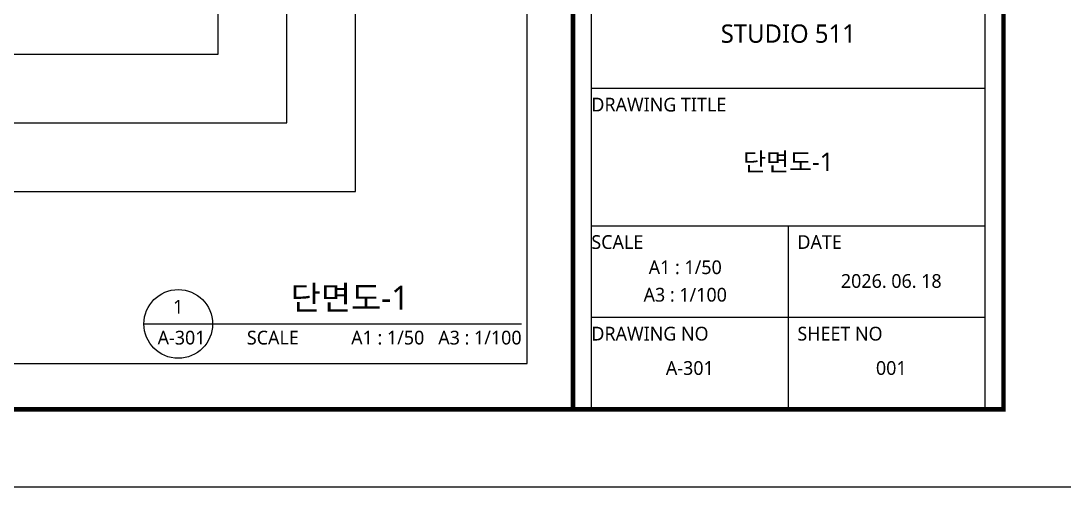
# Model space of a CAD drawing. Header units: millimetres. Extents: x 2135 to 254135, y 1035 to 90135.
# Drawn here: x 32105 to 43497, y 1035 to 6124 of the extents above; entities that cross this region are included whole.
import ezdxf
from ezdxf.enums import TextEntityAlignment as Align

# ---------------------------------------------------------------- set-up
doc = ezdxf.new("R2010")
doc.units = ezdxf.units.MM
doc.layers.get('Defpoints').update_dxf_attribs({"color": 157})
for name, color, linetype in [('form_TED.A', 40, 'Continuous'), ('TEXT1_TED.A', 2, 'Continuous'), ('TEXT2_TED.A', 3, 'Continuous'), ('TITLE_TED.A', 6, 'Continuous'), ('WA2(가벽)_TED.A', 7, 'Continuous')]:
    doc.layers.add(name, color=color, linetype=linetype)
doc.styles.add('맑은고딕', font='malgun.ttf')

# ---------------------------------------------------------------- blocks, each defined once
blk = doc.blocks.new('FORM_TED.A')
at = {"layer": 'Defpoints', "color": 143, "ltscale": 100, "true_color": 0x7aafdf}
for points in [[(12, 13.5), (355, 13.5), (355, 283.5), (12, 283.5)], [(30.75, 32.25), (336.25, 32.25), (336.25, 264.75), (30.75, 264.75)], [(38.25, 39.75), (328.75, 39.75), (328.75, 257.25), (38.25, 257.25)], [(45.75, 47.25), (321.25, 47.25), (321.25, 249.75), (45.75, 249.75)]]:
    blk.add_lwpolyline(points, close=True, dxfattribs=at)
at = {"layer": 'form_TED.A', "color": 253, "ltscale": 30}
for p, q in [((362, 8.5), (362, 258.5)), ((405, 8.5), (405, 258.5))]:
    blk.add_line(p, q, dxfattribs=at)
at = {"layer": 'form_TED.A', "ltscale": 30}
for p, q in [((405, 43.5), (362, 43.5)), ((405, 28.5), (362, 28.5)), ((383.5, 28.5), (383.5, 8.5)), ((405, 18.5), (362, 18.5))]:
    blk.add_line(p, q, dxfattribs=at)
blk.add_lwpolyline([(420, 0), (0, 0), (0, 297), (420, 297)], close=True, dxfattribs=at)
at = {"layer": 'form_TED.A', "ltscale": 30, "const_width": 0.5}
blk.add_lwpolyline([(407, 8.5), (7, 8.5), (7, 288.5), (407, 288.5)], close=True, dxfattribs=at)
blk.add_lwpolyline([(360, 8.5), (360, 288.5)], dxfattribs=at)
at = {"layer": 'TEXT1_TED.A', "style": '맑은고딕'}
blk.add_text('2026. 06. 18', height=1.5, dxfattribs=at).set_placement((394.75, 22.5), align=Align.MIDDLE_CENTER)
at = {"layer": 'TEXT2_TED.A', "style": '맑은고딕'}
for s, p in [('DRAWING TITLE', (362, 42.5)), ('SCALE', (362, 27.5)), ('DATE', (384.5, 27.5)), ('DRAWING NO', (362, 17.5)), ('SHEET NO', (384.5, 17.5))]:
    blk.add_text(s, height=1.5, dxfattribs=at).set_placement(p, align=Align.TOP_LEFT)

msp = doc.modelspace()

# ---------------------------------------------------------------- linework, layer by layer
at = {"layer": 'TITLE_TED.A', "color": 4}
msp.add_line((33447.7, 2817.1), (37572.7, 2817.1), dxfattribs=at)
msp.add_circle((33822.7, 2817.1), 375, dxfattribs=at)

# ---------------------------------------------------------------- block references
at = {"layer": 'WA2(가벽)_TED.A', "xscale": 100, "yscale": 100, "zscale": 100}
msp.add_blockref('FORM_TED.A', (2134.6, 1035.4), dxfattribs=at)

# ---------------------------------------------------------------- texts
at = {"layer": 'TEXT1_TED.A', "style": '맑은고딕'}
for s, height, p in [('STUDIO 511', 200, (40484.6, 5985.4)), ('단면도-1', 200, (40484.6, 4585.4)), ('A1 : 1/50', 150, (39359.6, 3435.4)), ('A3 : 1/100', 150, (39359.6, 3135.4)), ('A-301', 150, (39409.6, 2335.4)), ('001', 150, (41609.6, 2335.4))]:
    msp.add_text(s, height=height, dxfattribs=at).set_placement(p, align=Align.MIDDLE_CENTER)
at = {"layer": 'TEXT1_TED.A', "linetype": 'ByBlock', "style": '맑은고딕'}
msp.add_text('단면도-1', height=262.5, dxfattribs=at).set_placement((35697.7, 2892.1), align=Align.BOTTOM_CENTER)
at = {"layer": 'TEXT2_TED.A', "style": '맑은고딕'}
msp.add_text('1', height=150, dxfattribs=at).set_placement((33822.7, 3004.6), align=Align.MIDDLE_CENTER)
msp.add_text('A-301', height=150, dxfattribs=at).set_placement((33597.7, 2667.1), align=Align.MIDDLE_LEFT)
msp.add_text('SCALE', height=150, dxfattribs=at).set_placement((34572.7, 2592.1))
msp.add_text('A1 : 1/50   A3 : 1/100', height=150, dxfattribs=at).set_placement((37572.7, 2592.1), align=Align.RIGHT)

doc.saveas('drawing.dxf')
